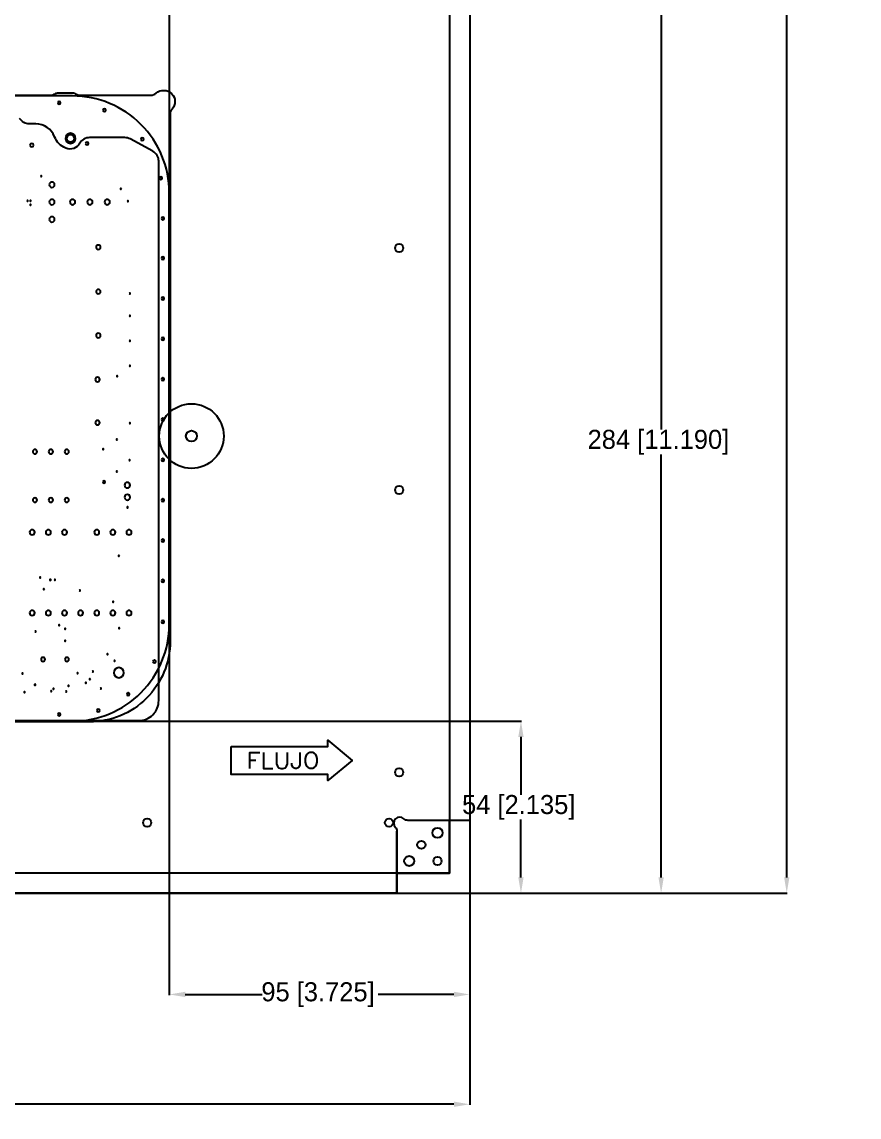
# Model space of a CAD drawing. Extents: x -216 to 339, y -350 to 279.
# Drawn here: x 74.9 to 338.5, y -349.9 to -5 of the extents above; entities that cross this region are included whole.
import ezdxf

# ---------------------------------------------------------------- set-up
doc = ezdxf.new("R2010")
doc.units = 0
doc.layers.get('0').update_dxf_attribs({"linetype": 'CONTINUOUS'})
doc.layers.get('DEFPOINTS').update_dxf_attribs({"linetype": 'CONTINUOUS'})
for name, color, linetype in [('1_0_PALLET', 53, 'CONTINUOUS'), ('_G01-IND-3GEN_DRILLS', 40, 'CONTINUOUS'), ('_G01-IND-3GEN_OUTLINE', 4, 'CONTINUOUS')]:
    doc.layers.add(name, color=color, linetype=linetype)
doc.dimstyles.get("Standard").update_dxf_attribs({"dimtxt": 0.18, "dimasz": 0.18, "dimexe": 0.18, "dimexo": 0.0625, "dimgap": 0.09, "dimtad": 0, "dimtih": 1, "dimtoh": 1, "dimzin": 0, "dimcen": 0.09, "dimazin": 3, "dimtfac": 1, "dimtofl": 0, "dimtmove": 0, "dimatfit": 3})

# ---------------------------------------------------------------- blocks, each defined once
blk = doc.blocks.new('ROUND_99')
blk.add_circle((0, 0), 0.006)
blk = doc.blocks.new('ROUND_237')
blk.add_circle((0, 0), 0.014)
blk = doc.blocks.new('ROUND_148')
blk.add_circle((0, 0), 0.0175)
blk = doc.blocks.new('ROUND_139')
blk.add_circle((0, 0), 0.0225)
blk = doc.blocks.new('ROUND_8')
blk.add_circle((0, 0), 0.025)
blk = doc.blocks.new('ROUND_118')
blk.add_circle((0, 0), 0.0275)
blk = doc.blocks.new('ROUND_244')
blk.add_circle((0, 0), 0.0315)
blk = doc.blocks.new('ROUND_242')
blk.add_circle((0, 0), 0.0335)
blk = doc.blocks.new('ROUND_243')
blk.add_circle((0, 0), 0.0345)
blk = doc.blocks.new('ROUND_146')
blk.add_circle((0, 0), 0.0625)
blk = doc.blocks.new('*U46')
at = {"color": 0}
blk.add_text('54 [2.135]', height=6, dxfattribs=at).set_placement((213.48, -254.45))
blk = doc.blocks.new('*D23')
at = {"color": 0}
for p, q in [((90.87, -225.17), (232.2, -225.17)), ((232.02, -230.17), (232.02, -248.35)), ((232.02, -274.4), (232.02, -256.22)), ((193.03, -279.4), (232.2, -279.4))]:
    blk.add_line(p, q, dxfattribs=at)
for points in [[(231.19, -230.17), (232.85, -230.17), (232.02, -225.17)], [(231.19, -274.4), (232.85, -274.4), (232.02, -279.4)]]:
    blk.add_solid(points, dxfattribs=at)
at = {"layer": 'DEFPOINTS', "color": 0}
for p in [(90.81, -225.17), (192.96, -279.4), (232.02, -279.4)]:
    blk.add_point(p, dxfattribs=at)
blk.add_blockref('*U46', (0, 0))
blk = doc.blocks.new('*U48')
at = {"color": 0}
blk.add_text('284 [11.190]', height=6, dxfattribs=at).set_placement((253.01, -139.45))
blk = doc.blocks.new('*D24')
at = {"color": 0}
for p, q in [((90.87, 4.83), (276.34, 4.83)), ((276.16, -0.17), (276.16, -133.35)), ((276.16, -274.4), (276.16, -141.22)), ((193.03, -279.4), (276.34, -279.4))]:
    blk.add_line(p, q, dxfattribs=at)
for points in [[(275.33, -0.17), (277, -0.17), (276.16, 4.83)], [(275.33, -274.4), (277, -274.4), (276.16, -279.4)]]:
    blk.add_solid(points, dxfattribs=at)
at = {"layer": 'DEFPOINTS', "color": 0}
for p in [(90.81, 4.83), (276.16, 4.83), (192.96, -279.4)]:
    blk.add_point(p, dxfattribs=at)
blk.add_blockref('*U48', (0, 0))
blk = doc.blocks.new('*U47')
at = {"color": 0}
blk.add_text('559 [22.000]', height=6, dxfattribs=at).set_placement((292.52, 76.81))
blk = doc.blocks.new('*D25')
at = {"color": 0}
for p, q in [((193.03, 279.4), (315.91, 279.4)), ((315.73, 274.4), (315.73, 82.92)), ((315.73, -274.4), (315.73, 75.05)), ((193.03, -279.4), (315.91, -279.4))]:
    blk.add_line(p, q, dxfattribs=at)
for points in [[(314.9, 274.4), (316.56, 274.4), (315.73, 279.4)], [(314.9, -274.4), (316.56, -274.4), (315.73, -279.4)]]:
    blk.add_solid(points, dxfattribs=at)
at = {"layer": 'DEFPOINTS', "color": 0}
for p in [(192.96, 279.4), (192.96, -279.4), (315.73, -279.4)]:
    blk.add_point(p, dxfattribs=at)
blk.add_blockref('*U47', (0, 0))
blk = doc.blocks.new('*U50')
at = {"color": 0}
blk.add_text('95 [3.725]', height=6, dxfattribs=at).set_placement((150.27, -313.42))
blk = doc.blocks.new('*D26')
at = {"color": 0}
for p, q in [((121.29, 35.24), (121.29, -311.44)), ((215.9, -256.53), (215.9, -311.44)), ((126.29, -311.26), (150.53, -311.26)), ((210.9, -311.26), (187.11, -311.26))]:
    blk.add_line(p, q, dxfattribs=at)
for points in [[(126.29, -310.42), (126.29, -312.09), (121.29, -311.26)], [(210.9, -310.42), (210.9, -312.09), (215.9, -311.26)]]:
    blk.add_solid(points, dxfattribs=at)
at = {"layer": 'DEFPOINTS', "color": 0}
for p in [(121.29, 35.31), (215.9, -256.46), (121.29, -311.26)]:
    blk.add_point(p, dxfattribs=at)
blk.add_blockref('*U50', (0, 0))
blk = doc.blocks.new('*U49')
at = {"color": 0}
blk.add_text('432 [17.000]', height=6, dxfattribs=at).set_placement((-23.09, -348.01))
blk = doc.blocks.new('*D27')
at = {"color": 0}
for p, q in [((215.9, -256.53), (215.9, -346.03)), ((-215.9, -279.46), (-215.9, -346.03)), ((-210.9, -345.85), (-23.07, -345.85)), ((210.9, -345.85), (23.07, -345.85))]:
    blk.add_line(p, q, dxfattribs=at)
for points in [[(-210.9, -345.01), (-210.9, -346.68), (-215.9, -345.85)], [(210.9, -345.01), (210.9, -346.68), (215.9, -345.85)]]:
    blk.add_solid(points, dxfattribs=at)
at = {"layer": 'DEFPOINTS', "color": 0}
for p in [(215.9, -256.46), (-215.9, -279.4), (-215.9, -345.85)]:
    blk.add_point(p, dxfattribs=at)
blk.add_blockref('*U49', (0, 0))

msp = doc.modelspace()

# ---------------------------------------------------------------- linework, layer by layer
at = {"layer": '1_0_PALLET', "color": 7, "linetype": 'CONTINUOUS'}
msp.add_line((146.62, -237.46), (148.55, -237.46), dxfattribs=at)
at = {"layer": '1_0_PALLET', "linetype": 'CONTINUOUS'}
msp.add_lwpolyline([(192.96, 259.82), (192.96, 279.4), (-215.9, 279.4), (-215.9, -279.4), (192.96, -279.4), (-215.9, -279.4), (-215.9, 279.4), (192.96, 279.4), (192.96, 259.89, -0.19269), (192.47, 258.67, 0.976311), (195.17, 255.97, -0.192689), (196.39, 256.46), (215.9, 256.46), (215.9, -256.46), (196.39, -256.46, -0.19269), (195.17, -255.97, 0.976311), (192.47, -258.67, -0.192689), (192.96, -259.89), (192.96, -279.4), (192.96, -259.82)], format="xyb", dxfattribs=at)
at = {"layer": '1_0_PALLET', "color": 4}
msp.add_lwpolyline([(209.55, -273.05), (-209.55, -273.05), (-209.55, 273.05), (209.55, 273.05)], close=True, dxfattribs=at)
at = {"layer": '1_0_PALLET', "color": 150, "linetype": 'CONTINUOUS'}
msp.add_lwpolyline([(47.73, -28.07), (83.9, -28.07, 0.15686), (85.38, -27.59, -0.15686), (86.27, -27.31), (90.84, -27.31, -0.15686), (91.73, -27.59, 0.15686), (93.21, -28.07), (115.47, -28.07, 0.182676), (117.15, -27.43, -0.939221), (122.17, -32.45, 0.182676), (121.54, -34.13), (121.54, -200.03, -0.414214), (96.14, -225.43), (-115.47, -225.43, 0.182676)], format="xyb", dxfattribs=at)
at = {"layer": '1_0_PALLET', "color": 1, "linetype": 'CONTINUOUS'}
msp.add_lwpolyline([(70.82, -225.04), (111.61, -225.04, 0.414214), (117.96, -218.69), (117.96, -48.85, 0.275209), (116.1, -45.72), (108.94, -41.85, 0.12478), (107.25, -41.42), (96.2, -41.42, 0.270134), (93.11, -43.22, -0.376274), (88.68, -44.76, -0.207703), (85.13, -41.16, 0.310259), (79.21, -37.09), (77.21, -37.09, -0.262641), (74.16, -35.37, 0.262641)], format="xyb", dxfattribs=at)
at = {"layer": '1_0_PALLET', "color": 7, "linetype": 'CONTINUOUS'}
for points in [[(140.75, -233.13), (171.23, -233.13), (171.23, -231.23), (178.85, -237.58), (171.23, -243.93), (171.23, -242.02), (140.75, -242.02)], [(165, -235.24), (164.52, -235.72), (164.32, -236.21), (164.08, -236.93), (164.08, -238.14), (164.32, -238.87), (164.52, -239.35), (165, -239.84), (165.49, -240.04), (166.46, -240.04), (166.94, -239.84), (167.42, -239.35), (167.62, -238.87), (167.86, -238.14), (167.86, -236.93), (167.62, -236.21), (167.42, -235.72), (166.94, -235.24), (166.46, -235.04), (165.49, -235.04)]]:
    msp.add_lwpolyline(points, close=True, dxfattribs=at)
for points in [[(146.62, -240.12), (146.62, -235.04), (149.76, -235.04)], [(150.97, -235.04), (150.97, -240.12), (153.88, -240.12)], [(155.09, -235.04), (155.09, -238.67), (155.33, -239.39), (155.81, -239.88), (156.54, -240.12), (157.02, -240.12), (157.75, -239.88), (158.23, -239.39), (158.47, -238.67), (158.47, -235.04)], [(162.34, -235.04), (162.34, -238.91), (162.1, -239.64), (161.86, -239.88), (161.38, -240.08), (160.89, -240.08), (160.41, -239.88), (160.17, -239.64), (159.92, -238.91), (159.92, -238.43)]]:
    msp.add_lwpolyline(points, dxfattribs=at)
at = {"layer": '1_0_PALLET', "linetype": 'CONTINUOUS'}
msp.add_lwpolyline([(192.96, -273.05), (209.55, -273.05), (209.55, -256.46)], dxfattribs=at)
for centre, radius in [((90.17, -41.66), 1.19), ((193.67, -76.2), 1.29), ((128.27, -135.42), 1.73), ((193.67, -152.4), 1.29), ((193.67, -241.3), 1.29), ((114.3, -257.18), 1.29), ((190.5, -257.18), 1.29), ((205.74, -260.35), 1.59), ((200.66, -264.16), 1.29), ((196.85, -269.24), 1.59), ((205.74, -269.24), 1.29)]:
    msp.add_circle(centre, radius, dxfattribs=at)
at = {"layer": '1_0_PALLET', "color": 9}
msp.add_circle((128.27, -135.42), 10.16, dxfattribs=at)
at = {"layer": '_G01-IND-3GEN_OUTLINE', "linetype": 'CONTINUOUS'}
msp.add_lwpolyline([(-48.13, -225.04, -0.414214), (-47.12, -224.03), (-40.26, -224.03, -0.414214), (-39.24, -225.04), (-39.24, -225.17), (-29.21, -225.17), (-29.21, -222.38, -0.414214), (-28.19, -221.36), (-26.42, -221.36, -0.414214), (-25.4, -222.38), (-25.4, -225.17), (90.81, -225.17, 0.414214), (121.29, -194.69), (121.29, -58.8, 0.414214), (90.81, -28.32), (26.04, -28.32, -0.414214), (24.77, -27.05)], format="xyb", dxfattribs=at)

# ---------------------------------------------------------------- block references
at = {"layer": '_G01-IND-3GEN_DRILLS', "linetype": 'CONTINUOUS', "xscale": -25.4, "yscale": 25.4, "zscale": 25.4, "rotation": 270}
for name, p in [('ROUND_148', (86.61, -30.48)), ('ROUND_148', (100.84, -32.77)), ('ROUND_146', (90.17, -41.66)), ('ROUND_139', (77.98, -43.81)), ('ROUND_148', (95.38, -43.31)), ('ROUND_148', (112.78, -41.91)), ('ROUND_99', (80.9, -53.59)), ('ROUND_148', (118.62, -54.23)), ('ROUND_242', (84.33, -56.26)), ('ROUND_99', (106.05, -57.53)), ('ROUND_99', (76.58, -61.34)), ('ROUND_99', (77.6, -61.34)), ('ROUND_242', (84.33, -61.72)), ('ROUND_242', (90.81, -61.72)), ('ROUND_242', (96.27, -61.72)), ('ROUND_242', (101.73, -61.72)), ('ROUND_99', (108.2, -61.47)), ('ROUND_99', (77.6, -62.61)), ('ROUND_242', (84.33, -67.18)), ('ROUND_148', (119.25, -66.93)), ('ROUND_118', (98.93, -75.95)), ('ROUND_148', (119.25, -79.37)), ('ROUND_118', (98.93, -89.92)), ('ROUND_99', (108.84, -90.55)), ('ROUND_148', (119.25, -92.07)), ('ROUND_99', (108.84, -97.54)), ('ROUND_118', (98.93, -103.76)), ('ROUND_99', (108.84, -105.41)), ('ROUND_148', (119.25, -104.77)), ('ROUND_99', (108.84, -113.28)), ('ROUND_118', (98.68, -117.6)), ('ROUND_99', (104.9, -116.59)), ('ROUND_148', (119.25, -117.47)), ('ROUND_118', (98.68, -131.19)), ('ROUND_148', (119.25, -130.17)), ('ROUND_99', (108.84, -131.32)), ('ROUND_99', (104.78, -136.52)), ('ROUND_118', (78.97, -140.33)), ('ROUND_118', (83.97, -140.33)), ('ROUND_118', (88.98, -140.33)), ('ROUND_99', (100.46, -139.57)), ('ROUND_99', (108.71, -143)), ('ROUND_148', (119.25, -142.87)), ('ROUND_99', (104.78, -146.56)), ('ROUND_237', (100.71, -149.86)), ('ROUND_243', (108.08, -150.88)), ('ROUND_118', (78.97, -155.57)), ('ROUND_118', (83.97, -155.57)), ('ROUND_118', (88.98, -155.57)), ('ROUND_243', (108.08, -154.69)), ('ROUND_148', (119.25, -155.57)), ('ROUND_99', (108.08, -157.86)), ('ROUND_244', (78.11, -165.73)), ('ROUND_244', (83.19, -165.73)), ('ROUND_244', (88.27, -165.73)), ('ROUND_244', (98.43, -165.73)), ('ROUND_244', (103.51, -165.73)), ('ROUND_244', (108.59, -165.73)), ('ROUND_148', (119.25, -168.27)), ('ROUND_99', (105.41, -173.1)), ('ROUND_99', (80.65, -179.96)), ('ROUND_99', (83.82, -180.72)), ('ROUND_99', (85.22, -180.72)), ('ROUND_148', (119.25, -180.97)), ('ROUND_99', (81.79, -183.64)), ('ROUND_99', (93.09, -184.02)), ('ROUND_99', (103.63, -187.58)), ('ROUND_244', (78.11, -191.13)), ('ROUND_244', (83.19, -191.13)), ('ROUND_244', (88.27, -191.13)), ('ROUND_244', (93.35, -191.13)), ('ROUND_244', (98.43, -191.13)), ('ROUND_244', (103.51, -191.13)), ('ROUND_244', (108.59, -191.13)), ('ROUND_99', (86.61, -194.94)), ('ROUND_99', (88.52, -196.09)), ('ROUND_99', (105.54, -195.96)), ('ROUND_148', (119.25, -193.93)), ('ROUND_99', (79.12, -196.98)), ('ROUND_99', (88.52, -199.9)), ('ROUND_8', (81.53, -205.74)), ('ROUND_8', (89.03, -205.74)), ('ROUND_99', (101.85, -204.09)), ('ROUND_99', (104.01, -206.25)), ('ROUND_148', (116.59, -206.37)), ('ROUND_99', (75.06, -210.18)), ('ROUND_99', (92.33, -210.06)), ('ROUND_99', (97.16, -209.55)), ('ROUND_146', (105.41, -209.93)), ('ROUND_99', (78.99, -213.74)), ('ROUND_99', (95, -213.11)), ('ROUND_99', (96.27, -211.96)), ('ROUND_99', (75.68, -216.03)), ('ROUND_99', (84.07, -215.77)), ('ROUND_99', (84.84, -215.01)), ('ROUND_99', (88.77, -215.9)), ('ROUND_99', (89.54, -214.12)), ('ROUND_99', (99.7, -214.88)), ('ROUND_148', (108.33, -216.66)), ('ROUND_148', (86.61, -223.14)), ('ROUND_148', (98.93, -221.87))]:
    msp.add_blockref(name, p, dxfattribs=at)

# ---------------------------------------------------------------- dimensions: what is measured, and where the dimension line sits
for base, p1, p2, override, picture, middle in [((315.73, -279.4), (192.96, 279.4), (192.96, -279.4), {"dimtxt": 6, "dimasz": 5, "dimdec": 0}, '*D25', (315.73, 78.98)), ((276.16, 4.83), (192.96, -279.4), (90.81, 4.83), {"dimtxt": 6, "dimasz": 5, "dimdec": 0}, '*D24', (276.16, -137.29)), ((232.02, -279.4), (90.81, -225.17), (192.96, -279.4), {"dimtxt": 6, "dimasz": 5, "dimdec": 0, "dimrnd": 0}, '*D23', (232.02, -252.29))]:
    dim = msp.add_linear_dim(base=base, p1=p1, p2=p2, angle=90, dimstyle='Standard', override=override)
    dim.commit()
    dim.dimension.update_dxf_attribs({"geometry": picture, "text_midpoint": middle, "dimtype": 128})
for base, p2, picture, middle in [((121.29, -311.26), (121.29, 35.31), '*D26', (168.82, -311.26)), ((-215.9, -345.85), (-215.9, -279.4), '*D27', (0, -345.85))]:
    dim = msp.add_linear_dim(base=base, p1=(215.9, -256.46), p2=p2, dimstyle='Standard', override={"dimtxt": 6, "dimasz": 5, "dimdec": 0})
    dim.commit()
    dim.dimension.update_dxf_attribs({"geometry": picture, "text_midpoint": middle, "dimtype": 128})

doc.saveas('drawing.dxf')
